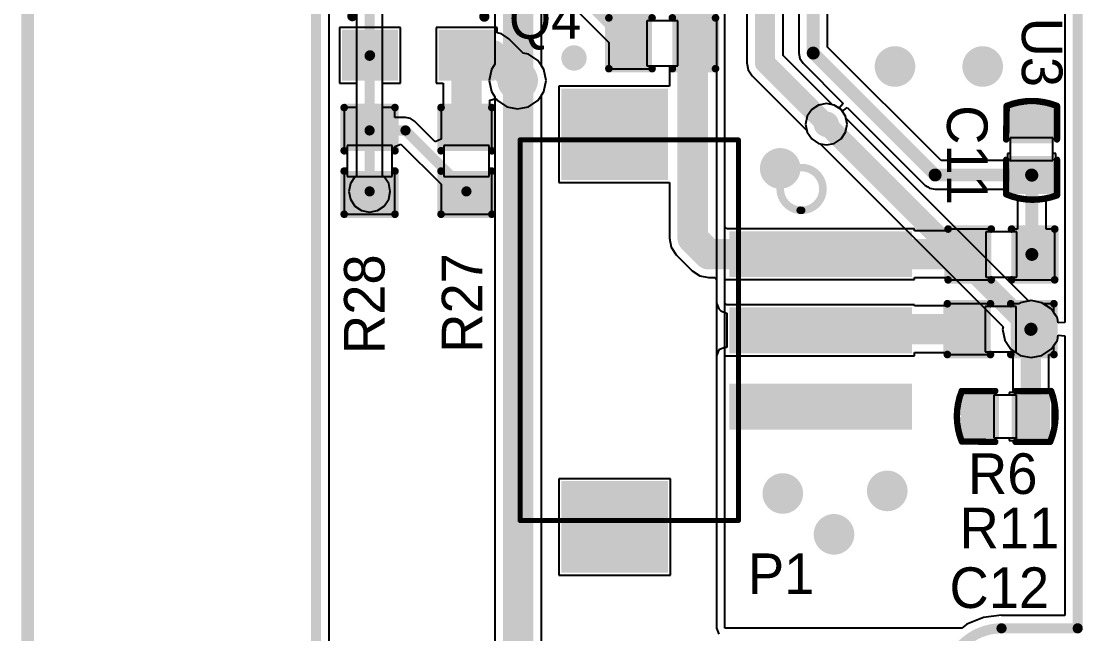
# Model space of a CAD drawing. Extents: x 10.58 to 11.54, y 9.91 to 15.27.
# Drawn here: x 10.598 to 11.421, y 10.692 to 11.167 of the extents above; entities that cross this region are included whole.
import ezdxf

# ---------------------------------------------------------------- set-up
doc = ezdxf.new("R2010")
doc.units = 0
doc.layers.get('0').update_dxf_attribs({"linetype": 'CONTINUOUS'})
for name, color, linetype in [('BOTTOMLAYER', 5, 'CONTINUOUS'), ('KEEPOUTLAYER', 6, 'CONTINUOUS'), ('MULTILAYER', 9, 'CONTINUOUS'), ('TOPLAYER', 1, 'CONTINUOUS'), ('TOPOVERLAY', 2, 'CONTINUOUS'), ('TOPPASTE', 8, 'CONTINUOUS'), ('TOPSOLDER', 216, 'CONTINUOUS'), ('VIAHOLELAYER', 16, 'CONTINUOUS')]:
    doc.layers.add(name, color=color, linetype=linetype)

# ---------------------------------------------------------------- blocks, each defined once
blk = doc.blocks.new('R_0402_8')
at = {"layer": 'TOPLAYER'}
for p, q in [((0.017, 0.0175), (-0.007, 0.0175)), ((-0.007, 0.0175), (-0.007, -0.0175)), ((0.017, -0.0175), (0.017, 0.0175)), ((-0.007, -0.0175), (0.017, -0.0175))]:
    blk.add_line(p, q, dxfattribs=at)
for points in [[(-0.006811, -0.01378), (-0.006811, 0.01378), (-0.030433, -0.01378), (-0.030433, 0.01378)], [(0.040433, -0.01378), (0.040433, 0.01378), (0.016811, -0.01378), (0.016811, 0.01378)]]:
    blk.add_solid(points, dxfattribs=at)
at = {"layer": 'TOPOVERLAY', "const_width": 0.005906}
for points in [[(-0.036339, 0.019685), (-0.036339, -0.019685)], [(-0.036339, 0.019685), (-0.002874, 0.019685)], [(0.012874, 0.019685), (0.046339, 0.019685)], [(0.046339, 0.019685), (0.046339, -0.019685)], [(-0.036339, -0.019685), (-0.002874, -0.019685)], [(0.012874, -0.019685), (0.046339, -0.019685)]]:
    blk.add_lwpolyline(points, dxfattribs=at)
at = {"layer": 'TOPOVERLAY', "const_width": 0.002953}
for points in [[(-0.037815, 0.019685, 1), (-0.034862, 0.019685, 1)], [(-0.037815, 0.019685, 1), (-0.034862, 0.019685, 1)], [(-0.00435, 0.019685, 1), (-0.001398, 0.019685, 1)], [(0.011398, 0.019685, 1), (0.01435, 0.019685, 1)], [(0.044862, 0.019685, 1), (0.047815, 0.019685, 1)], [(0.044862, 0.019685, 1), (0.047815, 0.019685, 1)], [(-0.037815, -0.019685, 1), (-0.034862, -0.019685, 1)], [(-0.037815, -0.019685, 1), (-0.034862, -0.019685, 1)], [(-0.00435, -0.019685, 1), (-0.001398, -0.019685, 1)], [(0.011398, -0.019685, 1), (0.01435, -0.019685, 1)], [(0.044862, -0.019685, 1), (0.047815, -0.019685, 1)], [(0.044862, -0.019685, 1), (0.047815, -0.019685, 1)]]:
    blk.add_lwpolyline(points, format="xyb", close=True, dxfattribs=at)
at = {"layer": 'TOPPASTE'}
for points in [[(-0.006811, -0.01378), (-0.006811, 0.01378), (-0.030433, -0.01378), (-0.030433, 0.01378)], [(0.040433, -0.01378), (0.040433, 0.01378), (0.016811, -0.01378), (0.016811, 0.01378)]]:
    blk.add_solid(points, dxfattribs=at)
at = {"layer": 'TOPSOLDER'}
for points in [[(-0.002811, -0.01778), (-0.002811, 0.01778), (-0.034433, -0.01778), (-0.034433, 0.01778)], [(0.044433, -0.01778), (0.044433, 0.01778), (0.012811, -0.01778), (0.012811, 0.01778)]]:
    blk.add_solid(points, dxfattribs=at)
blk = doc.blocks.new('R_0402_9')
at = {"layer": 'TOPLAYER'}
for p, q in [((0.017, 0.0175), (-0.007, 0.0175)), ((-0.007, 0.0175), (-0.007, -0.0175)), ((0.017, -0.0175), (0.017, 0.0175)), ((-0.007, -0.0175), (0.017, -0.0175))]:
    blk.add_line(p, q, dxfattribs=at)
for points in [[(-0.006811, -0.01378), (-0.006811, 0.01378), (-0.030433, -0.01378), (-0.030433, 0.01378)], [(0.040433, -0.01378), (0.040433, 0.01378), (0.016811, -0.01378), (0.016811, 0.01378)]]:
    blk.add_solid(points, dxfattribs=at)
at = {"layer": 'TOPOVERLAY', "const_width": 0.005906}
for points in [[(-0.036339, 0.019685), (-0.036339, -0.019685)], [(-0.036339, 0.019685), (-0.002874, 0.019685)], [(0.012874, 0.019685), (0.046339, 0.019685)], [(0.046339, 0.019685), (0.046339, -0.019685)], [(-0.036339, -0.019685), (-0.002874, -0.019685)], [(0.012874, -0.019685), (0.046339, -0.019685)]]:
    blk.add_lwpolyline(points, dxfattribs=at)
at = {"layer": 'TOPOVERLAY', "const_width": 0.002953}
for points in [[(-0.037815, 0.019685, 1), (-0.034862, 0.019685, 1)], [(-0.037815, 0.019685, 1), (-0.034862, 0.019685, 1)], [(-0.00435, 0.019685, 1), (-0.001398, 0.019685, 1)], [(0.011398, 0.019685, 1), (0.01435, 0.019685, 1)], [(0.044862, 0.019685, 1), (0.047815, 0.019685, 1)], [(0.044862, 0.019685, 1), (0.047815, 0.019685, 1)], [(-0.037815, -0.019685, 1), (-0.034862, -0.019685, 1)], [(-0.037815, -0.019685, 1), (-0.034862, -0.019685, 1)], [(-0.00435, -0.019685, 1), (-0.001398, -0.019685, 1)], [(0.011398, -0.019685, 1), (0.01435, -0.019685, 1)], [(0.044862, -0.019685, 1), (0.047815, -0.019685, 1)], [(0.044862, -0.019685, 1), (0.047815, -0.019685, 1)]]:
    blk.add_lwpolyline(points, format="xyb", close=True, dxfattribs=at)
at = {"layer": 'TOPPASTE'}
for points in [[(-0.006811, -0.01378), (-0.006811, 0.01378), (-0.030433, -0.01378), (-0.030433, 0.01378)], [(0.040433, -0.01378), (0.040433, 0.01378), (0.016811, -0.01378), (0.016811, 0.01378)]]:
    blk.add_solid(points, dxfattribs=at)
at = {"layer": 'TOPSOLDER'}
for points in [[(-0.002811, -0.01778), (-0.002811, 0.01778), (-0.034433, -0.01778), (-0.034433, 0.01778)], [(0.044433, -0.01778), (0.044433, 0.01778), (0.012811, -0.01778), (0.012811, 0.01778)]]:
    blk.add_solid(points, dxfattribs=at)
blk = doc.blocks.new('SOT_23_10')
at = {"layer": 'TOPLAYER'}
for points in [[(-0.017716, -0.015748), (0.017716, -0.015748), (-0.017716, 0.015748), (0.017716, 0.015748)], [(-0.055118, -0.102362), (-0.019685, -0.102362), (-0.055118, -0.070866), (-0.019685, -0.070866)], [(0.019686, -0.102362), (0.055119, -0.102362), (0.019686, -0.070866), (0.055119, -0.070866)]]:
    blk.add_solid(points, dxfattribs=at)
at = {"layer": 'TOPOVERLAY', "const_width": 0.003937}
for points in [[(-0.05315, 0, 1), (-0.049213, 0, 1)], [(-0.05315, 0, 1), (-0.049213, 0, 1)], [(-0.029528, 0, 1), (-0.025591, 0, 1)], [(0.025591, 0, 1), (0.029528, 0, 1)], [(0.049213, 0, 1), (0.05315, 0, 1)], [(0.049213, 0, 1), (0.05315, 0, 1)], [(-0.05315, -0.056299, 1), (-0.049213, -0.056299, 1)], [(0.049213, -0.056693, 1), (0.05315, -0.056693, 1)]]:
    blk.add_lwpolyline(points, format="xyb", close=True, dxfattribs=at)
at = {"layer": 'TOPOVERLAY', "const_width": 0.007874}
for points in [[(-0.051181, -0.056299), (-0.051181, 0)], [(-0.051181, 0), (-0.027559, 0)], [(0.027559, 0), (0.051181, 0)], [(0.051181, -0.056693), (0.051181, 0)]]:
    blk.add_lwpolyline(points, dxfattribs=at)
at = {"layer": 'TOPPASTE'}
for points in [[(-0.017716, -0.015748), (0.017716, -0.015748), (-0.017716, 0.015748), (0.017716, 0.015748)], [(-0.055118, -0.102362), (-0.019685, -0.102362), (-0.055118, -0.070866), (-0.019685, -0.070866)], [(0.019686, -0.102362), (0.055119, -0.102362), (0.019686, -0.070866), (0.055119, -0.070866)]]:
    blk.add_solid(points, dxfattribs=at)
at = {"layer": 'TOPSOLDER'}
for points in [[(-0.021716, -0.019748), (0.021716, -0.019748), (-0.021716, 0.019748), (0.021716, 0.019748)], [(-0.059118, -0.106362), (-0.015685, -0.106362), (-0.059118, -0.066866), (-0.015685, -0.066866)], [(0.015686, -0.106362), (0.059118, -0.106362), (0.015686, -0.066866), (0.059118, -0.066866)]]:
    blk.add_solid(points, dxfattribs=at)
blk = doc.blocks.new('R_0402_11')
at = {"layer": 'TOPLAYER'}
for p, q in [((0.017, 0.0175), (-0.007, 0.0175)), ((-0.007, 0.0175), (-0.007, -0.0175)), ((0.017, -0.0175), (0.017, 0.0175)), ((-0.007, -0.0175), (0.017, -0.0175))]:
    blk.add_line(p, q, dxfattribs=at)
for points in [[(-0.006811, -0.01378), (-0.006811, 0.01378), (-0.030433, -0.01378), (-0.030433, 0.01378)], [(0.040433, -0.01378), (0.040433, 0.01378), (0.016811, -0.01378), (0.016811, 0.01378)]]:
    blk.add_solid(points, dxfattribs=at)
at = {"layer": 'TOPOVERLAY', "const_width": 0.005906}
for points in [[(-0.036339, 0.019685), (-0.036339, -0.019685)], [(-0.002874, 0.019685), (-0.036339, 0.019685)], [(0.046339, 0.019685), (0.012874, 0.019685)], [(0.046339, 0.019685), (0.046339, -0.019685)], [(-0.002874, -0.019685), (-0.036339, -0.019685)], [(0.046339, -0.019685), (0.012874, -0.019685)]]:
    blk.add_lwpolyline(points, dxfattribs=at)
at = {"layer": 'TOPOVERLAY', "const_width": 0.002953}
for points in [[(-0.037815, 0.019685, 1), (-0.034862, 0.019685, 1)], [(-0.037815, 0.019685, 1), (-0.034862, 0.019685, 1)], [(-0.00435, 0.019685, 1), (-0.001398, 0.019685, 1)], [(0.011398, 0.019685, 1), (0.01435, 0.019685, 1)], [(0.044862, 0.019685, 1), (0.047815, 0.019685, 1)], [(0.044862, 0.019685, 1), (0.047815, 0.019685, 1)], [(-0.037815, -0.019685, 1), (-0.034862, -0.019685, 1)], [(-0.037815, -0.019685, 1), (-0.034862, -0.019685, 1)], [(-0.00435, -0.019685, 1), (-0.001398, -0.019685, 1)], [(0.011398, -0.019685, 1), (0.01435, -0.019685, 1)], [(0.044862, -0.019685, 1), (0.047815, -0.019685, 1)], [(0.044862, -0.019685, 1), (0.047815, -0.019685, 1)]]:
    blk.add_lwpolyline(points, format="xyb", close=True, dxfattribs=at)
at = {"layer": 'TOPPASTE'}
for points in [[(-0.006811, -0.01378), (-0.006811, 0.01378), (-0.030433, -0.01378), (-0.030433, 0.01378)], [(0.040433, -0.01378), (0.040433, 0.01378), (0.016811, -0.01378), (0.016811, 0.01378)]]:
    blk.add_solid(points, dxfattribs=at)
at = {"layer": 'TOPSOLDER'}
for points in [[(-0.002811, -0.01778), (-0.002811, 0.01778), (-0.034433, -0.01778), (-0.034433, 0.01778)], [(0.044433, -0.01778), (0.044433, 0.01778), (0.012811, -0.01778), (0.012811, 0.01778)]]:
    blk.add_solid(points, dxfattribs=at)
blk = doc.blocks.new('C_0402_12')
at = {"layer": 'TOPLAYER'}
for p, q in [((0.008518, 0.0165), (-0.008982, 0.0165)), ((-0.008982, 0.0165), (-0.008982, -0.0165)), ((0.008518, -0.016), (0.008518, 0.0165)), ((0.009018, -0.0165), (0.008518, -0.016)), ((-0.008982, -0.0165), (0.009018, -0.0165))]:
    blk.add_line(p, q, dxfattribs=at)
for points in [[(-0.00884, -0.012795), (-0.00884, 0.012795), (-0.030494, -0.012795), (-0.030494, 0.012795)], [(0.03053, -0.012795), (0.03053, 0.012795), (0.008876, -0.012795), (0.008876, 0.012795)]]:
    blk.add_solid(points, dxfattribs=at)
at = {"layer": 'TOPOVERLAY', "const_width": 0.005}
for points in [[(-0.03382, -0.019341, -0.193022), (-0.033854, 0.01965)], [(0.035464, 0.019716, -0.191665), (0.034708, -0.019637)]]:
    blk.add_lwpolyline(points, format="xyb", dxfattribs=at)
at = {"layer": 'TOPOVERLAY', "const_width": 0.0025}
for points in [[(-0.035104, 0.01965, 1), (-0.032604, 0.01965, 1)], [(-0.03509, 0.019685, 1), (-0.03259, 0.019685, 1)], [(-0.009106, 0.019685, 1), (-0.006606, 0.019685, 1)], [(0.006642, 0.019685, 1), (0.009142, 0.019685, 1)], [(0.034214, 0.019716, 1), (0.036714, 0.019716, 1)], [(0.034225, 0.019685, 1), (0.036726, 0.019685, 1)], [(-0.03509, -0.019291, 1), (-0.03259, -0.019291, 1)], [(-0.03507, -0.019341, 1), (-0.03257, -0.019341, 1)], [(-0.009106, -0.019685, 1), (-0.006606, -0.019685, 1)], [(0.006642, -0.019685, 1), (0.009142, -0.019685, 1)], [(0.033438, -0.019685, 1), (0.035938, -0.019685, 1)], [(0.033458, -0.019637, 1), (0.035958, -0.019637, 1)]]:
    blk.add_lwpolyline(points, format="xyb", close=True, dxfattribs=at)
at = {"layer": 'TOPOVERLAY', "const_width": 0.005}
for points in [[(-0.03384, 0.019685), (-0.007856, 0.019685)], [(0.007892, 0.019685), (0.035476, 0.019685)], [(-0.03384, -0.019291), (-0.007856, -0.019685)], [(0.007892, -0.019685), (0.034688, -0.019685)]]:
    blk.add_lwpolyline(points, dxfattribs=at)
at = {"layer": 'TOPPASTE'}
for points in [[(-0.00884, -0.012795), (-0.00884, 0.012795), (-0.030494, -0.012795), (-0.030494, 0.012795)], [(0.03053, -0.012795), (0.03053, 0.012795), (0.008876, -0.012795), (0.008876, 0.012795)]]:
    blk.add_solid(points, dxfattribs=at)
at = {"layer": 'TOPSOLDER'}
for points in [[(-0.00484, -0.016795), (-0.00484, 0.016795), (-0.034494, -0.016795), (-0.034494, 0.016795)], [(0.03453, -0.016795), (0.03453, 0.016795), (0.004876, -0.016795), (0.004876, 0.016795)]]:
    blk.add_solid(points, dxfattribs=at)
blk = doc.blocks.new('R_0402_36')
at = {"layer": 'TOPLAYER'}
for p, q in [((0.017, 0.0175), (-0.007, 0.0175)), ((-0.007, 0.0175), (-0.007, -0.0175)), ((0.017, -0.0175), (0.017, 0.0175)), ((-0.007, -0.0175), (0.017, -0.0175))]:
    blk.add_line(p, q, dxfattribs=at)
for points in [[(-0.006811, -0.01378), (-0.006811, 0.01378), (-0.030433, -0.01378), (-0.030433, 0.01378)], [(0.040433, -0.01378), (0.040433, 0.01378), (0.016811, -0.01378), (0.016811, 0.01378)]]:
    blk.add_solid(points, dxfattribs=at)
at = {"layer": 'TOPOVERLAY', "const_width": 0.005906}
for points in [[(-0.002874, 0.019685), (-0.036339, 0.019685)], [(-0.036339, 0.019685), (-0.036339, -0.019685)], [(0.046339, 0.019685), (0.012874, 0.019685)], [(0.046339, 0.019685), (0.046339, -0.019685)], [(-0.002874, -0.019685), (-0.036339, -0.019685)], [(0.046339, -0.019685), (0.012874, -0.019685)]]:
    blk.add_lwpolyline(points, dxfattribs=at)
at = {"layer": 'TOPOVERLAY', "const_width": 0.002953}
for points in [[(-0.037815, 0.019685, 1), (-0.034862, 0.019685, 1)], [(-0.037815, 0.019685, 1), (-0.034862, 0.019685, 1)], [(-0.00435, 0.019685, 1), (-0.001398, 0.019685, 1)], [(0.011398, 0.019685, 1), (0.01435, 0.019685, 1)], [(0.044862, 0.019685, 1), (0.047815, 0.019685, 1)], [(0.044862, 0.019685, 1), (0.047815, 0.019685, 1)], [(-0.037815, -0.019685, 1), (-0.034862, -0.019685, 1)], [(-0.037815, -0.019685, 1), (-0.034862, -0.019685, 1)], [(-0.00435, -0.019685, 1), (-0.001398, -0.019685, 1)], [(0.011398, -0.019685, 1), (0.01435, -0.019685, 1)], [(0.044862, -0.019685, 1), (0.047815, -0.019685, 1)], [(0.044862, -0.019685, 1), (0.047815, -0.019685, 1)]]:
    blk.add_lwpolyline(points, format="xyb", close=True, dxfattribs=at)
at = {"layer": 'TOPPASTE'}
for points in [[(-0.006811, -0.01378), (-0.006811, 0.01378), (-0.030433, -0.01378), (-0.030433, 0.01378)], [(0.040433, -0.01378), (0.040433, 0.01378), (0.016811, -0.01378), (0.016811, 0.01378)]]:
    blk.add_solid(points, dxfattribs=at)
at = {"layer": 'TOPSOLDER'}
for points in [[(-0.002811, -0.01778), (-0.002811, 0.01778), (-0.034433, -0.01778), (-0.034433, 0.01778)], [(0.044433, -0.01778), (0.044433, 0.01778), (0.012811, -0.01778), (0.012811, 0.01778)]]:
    blk.add_solid(points, dxfattribs=at)
blk = doc.blocks.new('R_0402_43')
at = {"layer": 'TOPLAYER'}
for p, q in [((0.017, 0.0175), (-0.007, 0.0175)), ((-0.007, 0.0175), (-0.007, -0.0175)), ((0.017, -0.0175), (0.017, 0.0175)), ((-0.007, -0.0175), (0.017, -0.0175))]:
    blk.add_line(p, q, dxfattribs=at)
for points in [[(-0.006811, -0.01378), (-0.006811, 0.01378), (-0.030433, -0.01378), (-0.030433, 0.01378)], [(0.040433, -0.01378), (0.040433, 0.01378), (0.016811, -0.01378), (0.016811, 0.01378)]]:
    blk.add_solid(points, dxfattribs=at)
at = {"layer": 'TOPOVERLAY', "const_width": 0.005906}
for points in [[(-0.002874, 0.019685), (-0.036339, 0.019685)], [(-0.036339, 0.019685), (-0.036339, -0.019685)], [(0.046339, 0.019685), (0.012874, 0.019685)], [(0.046339, 0.019685), (0.046339, -0.019685)], [(-0.002874, -0.019685), (-0.036339, -0.019685)], [(0.046339, -0.019685), (0.012874, -0.019685)]]:
    blk.add_lwpolyline(points, dxfattribs=at)
at = {"layer": 'TOPOVERLAY', "const_width": 0.002953}
for points in [[(-0.037815, 0.019685, 1), (-0.034862, 0.019685, 1)], [(-0.037815, 0.019685, 1), (-0.034862, 0.019685, 1)], [(-0.00435, 0.019685, 1), (-0.001398, 0.019685, 1)], [(0.011398, 0.019685, 1), (0.01435, 0.019685, 1)], [(0.044862, 0.019685, 1), (0.047815, 0.019685, 1)], [(0.044862, 0.019685, 1), (0.047815, 0.019685, 1)], [(-0.037815, -0.019685, 1), (-0.034862, -0.019685, 1)], [(-0.037815, -0.019685, 1), (-0.034862, -0.019685, 1)], [(-0.00435, -0.019685, 1), (-0.001398, -0.019685, 1)], [(0.011398, -0.019685, 1), (0.01435, -0.019685, 1)], [(0.044862, -0.019685, 1), (0.047815, -0.019685, 1)], [(0.044862, -0.019685, 1), (0.047815, -0.019685, 1)]]:
    blk.add_lwpolyline(points, format="xyb", close=True, dxfattribs=at)
at = {"layer": 'TOPPASTE'}
for points in [[(-0.006811, -0.01378), (-0.006811, 0.01378), (-0.030433, -0.01378), (-0.030433, 0.01378)], [(0.040433, -0.01378), (0.040433, 0.01378), (0.016811, -0.01378), (0.016811, 0.01378)]]:
    blk.add_solid(points, dxfattribs=at)
at = {"layer": 'TOPSOLDER'}
for points in [[(-0.002811, -0.01778), (-0.002811, 0.01778), (-0.034433, -0.01778), (-0.034433, 0.01778)], [(0.044433, -0.01778), (0.044433, 0.01778), (0.012811, -0.01778), (0.012811, 0.01778)]]:
    blk.add_solid(points, dxfattribs=at)
blk = doc.blocks.new('TU1501WNR_3PS_VOID___NL_47')
at = {"layer": 'TOPLAYER'}
for points in [[(0.074803, -0.00315), (0.102362, -0.00315), (0.074803, 0.130709), (0.102362, 0.130709)], [(0.133858, -0.00315), (0.161417, -0.00315), (0.133858, 0.130709), (0.161417, 0.130709)], [(0.192913, -0.00315), (0.220472, -0.00315), (0.192913, 0.130709), (0.220472, 0.130709)], [(-0.035827, -0.133402), (0.027165, -0.133402), (-0.035827, -0.058598), (0.027165, -0.058598)], [(0.268504, -0.133402), (0.331496, -0.133402), (0.268504, -0.058598), (0.331496, -0.058598)]]:
    blk.add_solid(points, dxfattribs=at)
at = {"layer": 'TOPOVERLAY', "const_width": 0.005906}
blk.add_lwpolyline([(0.054521, 0.047968, -64.078045), (0.054553, 0.049)], format="xyb", dxfattribs=at)
at = {"layer": 'TOPOVERLAY'}
for points, const_width in [([(0.053044, 0.047968, 1), (0.055997, 0.047968, 1)], 0.002953), ([(0.053076, 0.049, 1), (0.056029, 0.049, 1)], 0.002953), ([(-0.000984, 0, 1), (0.000984, 0, 1)], 0.001969), ([(-0.000984, 0, 1), (0.000984, 0, 1)], 0.001969), ([(0.294016, 0, 1), (0.295984, 0, 1)], 0.001969), ([(0.294016, 0, 1), (0.295984, 0, 1)], 0.001969), ([(-0.000984, -0.169291, 1), (0.000984, -0.169291, 1)], 0.001969), ([(-0.000984, -0.169291, 1), (0.000984, -0.169291, 1)], 0.001969), ([(0.294016, -0.169291, 1), (0.295984, -0.169291, 1)], 0.001969), ([(0.294016, -0.169291, 1), (0.295984, -0.169291, 1)], 0.001969)]:
    blk.add_lwpolyline(points, format="xyb", close=True, dxfattribs=dict(at, const_width=const_width))
at = {"layer": 'TOPOVERLAY', "const_width": 0.003937}
for points in [[(0.295, 0), (0, 0)], [(0, -0.169291), (0, 0)], [(0.295, -0.169291), (0.295, 0)], [(0.295, -0.169291), (0, -0.169291)]]:
    blk.add_lwpolyline(points, dxfattribs=at)
at = {"layer": 'TOPPASTE'}
for points in [[(0.074803, -0.00315), (0.102362, -0.00315), (0.074803, 0.130709), (0.102362, 0.130709)], [(0.133858, -0.00315), (0.161417, -0.00315), (0.133858, 0.130709), (0.161417, 0.130709)], [(0.192913, -0.00315), (0.220472, -0.00315), (0.192913, 0.130709), (0.220472, 0.130709)], [(-0.035827, -0.133402), (0.027165, -0.133402), (-0.035827, -0.058598), (0.027165, -0.058598)], [(0.268504, -0.133402), (0.331496, -0.133402), (0.268504, -0.058598), (0.331496, -0.058598)]]:
    blk.add_solid(points, dxfattribs=at)
at = {"layer": 'TOPSOLDER'}
for points in [[(0.070803, -0.00715), (0.106362, -0.00715), (0.070803, 0.134709), (0.106362, 0.134709)], [(0.129858, -0.00715), (0.165417, -0.00715), (0.129858, 0.134709), (0.165417, 0.134709)], [(0.188913, -0.00715), (0.224472, -0.00715), (0.188913, 0.134709), (0.224472, 0.134709)], [(-0.039827, -0.137402), (0.031165, -0.137402), (-0.039827, -0.054599), (0.031165, -0.054599)], [(0.264504, -0.137402), (0.335496, -0.137402), (0.264504, -0.054599), (0.335496, -0.054599)]]:
    blk.add_solid(points, dxfattribs=at)
blk = doc.blocks.new('C_0402_67')
at = {"layer": 'TOPLAYER'}
for p, q in [((0.008518, 0.0165), (-0.008982, 0.0165)), ((-0.008982, 0.0165), (-0.008982, -0.0165)), ((0.008518, -0.016), (0.008518, 0.0165)), ((0.009018, -0.0165), (0.008518, -0.016)), ((-0.008982, -0.0165), (0.009018, -0.0165))]:
    blk.add_line(p, q, dxfattribs=at)
for points in [[(-0.00884, -0.012795), (-0.00884, 0.012795), (-0.030494, -0.012795), (-0.030494, 0.012795)], [(0.03053, -0.012795), (0.03053, 0.012795), (0.008876, -0.012795), (0.008876, 0.012795)]]:
    blk.add_solid(points, dxfattribs=at)
at = {"layer": 'TOPOVERLAY', "const_width": 0.005}
for points in [[(-0.03382, -0.019341, -0.193022), (-0.033854, 0.01965)], [(0.035464, 0.019716, -0.191665), (0.034708, -0.019637)]]:
    blk.add_lwpolyline(points, format="xyb", dxfattribs=at)
at = {"layer": 'TOPOVERLAY', "const_width": 0.0025}
for points in [[(-0.035104, 0.01965, 1), (-0.032604, 0.01965, 1)], [(-0.03509, 0.019685, 1), (-0.03259, 0.019685, 1)], [(-0.009106, 0.019685, 1), (-0.006606, 0.019685, 1)], [(0.006642, 0.019685, 1), (0.009142, 0.019685, 1)], [(0.034214, 0.019716, 1), (0.036714, 0.019716, 1)], [(0.034225, 0.019685, 1), (0.036726, 0.019685, 1)], [(-0.03509, -0.019291, 1), (-0.03259, -0.019291, 1)], [(-0.03507, -0.019341, 1), (-0.03257, -0.019341, 1)], [(-0.009106, -0.019685, 1), (-0.006606, -0.019685, 1)], [(0.006642, -0.019685, 1), (0.009142, -0.019685, 1)], [(0.033438, -0.019685, 1), (0.035938, -0.019685, 1)], [(0.033458, -0.019637, 1), (0.035958, -0.019637, 1)]]:
    blk.add_lwpolyline(points, format="xyb", close=True, dxfattribs=at)
at = {"layer": 'TOPOVERLAY', "const_width": 0.005}
for points in [[(-0.007856, 0.019685), (-0.03384, 0.019685)], [(0.035476, 0.019685), (0.007892, 0.019685)], [(-0.007856, -0.019685), (-0.03384, -0.019291)], [(0.034688, -0.019685), (0.007892, -0.019685)]]:
    blk.add_lwpolyline(points, dxfattribs=at)
at = {"layer": 'TOPPASTE'}
for points in [[(-0.00884, -0.012795), (-0.00884, 0.012795), (-0.030494, -0.012795), (-0.030494, 0.012795)], [(0.03053, -0.012795), (0.03053, 0.012795), (0.008876, -0.012795), (0.008876, 0.012795)]]:
    blk.add_solid(points, dxfattribs=at)
at = {"layer": 'TOPSOLDER'}
for points in [[(-0.00484, -0.016795), (-0.00484, 0.016795), (-0.034494, -0.016795), (-0.034494, 0.016795)], [(0.03453, -0.016795), (0.03453, 0.016795), (0.004876, -0.016795), (0.004876, 0.016795)]]:
    blk.add_solid(points, dxfattribs=at)

msp = doc.modelspace()

# ---------------------------------------------------------------- linework, layer by layer
at = {"layer": 'BOTTOMLAYER'}
for p, q in [((10.836504, 10.348354), (10.836504, 12.641469)), ((10.857924, 11.90737), (10.857924, 11.047513)), ((10.877994, 11.047513), (10.877994, 11.903213)), ((10.965098, 11.378478), (10.965098, 11.133773)), ((11.001226, 11.132581), (11.001226, 11.370996)), ((11.137006, 11.322573), (11.137006, 10.696589)), ((11.143398, 10.696589), (11.143398, 11.322573)), ((11.406985, 11.322573), (11.406985, 10.933762)), ((10.962366, 11.129685), (10.960686, 11.121236)), ((10.965098, 11.133773), (10.962366, 11.129685)), ((11.003161, 11.129685), (11.001226, 11.132581)), ((11.004841, 11.121236), (11.003161, 11.129685)), ((10.960686, 11.121236), (10.962366, 11.112787)), ((11.003161, 11.112787), (11.004841, 11.121236)), ((10.962366, 11.112787), (10.965098, 11.108699)), ((11.001226, 11.109891), (11.003161, 11.112787)), ((10.965098, 11.108699), (10.965098, 10.544087)), ((11.001226, 10.551569), (11.001226, 11.109891)), ((11.210785, 11.098691), (11.207304, 11.093481)), ((11.215994, 11.102171), (11.210785, 11.098691)), ((11.222138, 11.103393), (11.215994, 11.102171)), ((11.228283, 11.102171), (11.222138, 11.103393)), ((11.233492, 11.098691), (11.228283, 11.102171)), ((11.236973, 11.093481), (11.233492, 11.098691)), ((11.207304, 11.093481), (11.206082, 11.087337)), ((11.206082, 11.087337), (11.207304, 11.081192)), ((11.237272, 11.091979), (11.236973, 11.093481)), ((11.379039, 10.950212), (11.237272, 11.091979)), ((11.207304, 11.081192), (11.210785, 11.075983)), ((11.210785, 11.075983), (11.215994, 11.072503)), ((11.215994, 11.072503), (11.217262, 11.07225)), ((11.217262, 11.07225), (11.35917, 10.930343)), ((10.856605, 11.046632), (10.853124, 11.041423)), ((10.857924, 11.047513), (10.856605, 11.046632)), ((10.879312, 11.046632), (10.877994, 11.047513)), ((10.882793, 11.041423), (10.879312, 11.046632)), ((10.853124, 11.041423), (10.851902, 11.035279)), ((10.884015, 11.035279), (10.882793, 11.041423)), ((10.851902, 11.035279), (10.853124, 11.029134)), ((10.882793, 11.029134), (10.884015, 11.035279)), ((10.853124, 11.029134), (10.856605, 11.023925)), ((10.856605, 11.023925), (10.861814, 11.020444)), ((10.874103, 11.020444), (10.879312, 11.023925)), ((10.879312, 11.023925), (10.882793, 11.029134)), ((10.861814, 11.020444), (10.867959, 11.019222)), ((10.867959, 11.019222), (10.874103, 11.020444)), ((11.380881, 10.950578), (11.379039, 10.950212)), ((11.38933, 10.948898), (11.380881, 10.950578)), ((11.396492, 10.944112), (11.38933, 10.948898)), ((11.401278, 10.936949), (11.396492, 10.944112)), ((11.402009, 10.933272), (11.401278, 10.936949)), ((11.406985, 10.933762), (11.402009, 10.933272)), ((11.35917, 10.930343), (11.358803, 10.928501)), ((11.358803, 10.928501), (11.360484, 10.920052)), ((11.401278, 10.920052), (11.402009, 10.923729)), ((11.402009, 10.923729), (11.406985, 10.923239)), ((11.406985, 10.923239), (11.406985, 10.706622)), ((11.360484, 10.920052), (11.36527, 10.912889)), ((11.396492, 10.912889), (11.401278, 10.920052)), ((11.36527, 10.912889), (11.372432, 10.908103)), ((11.372432, 10.908103), (11.380881, 10.906423)), ((11.380881, 10.906423), (11.38933, 10.908103)), ((11.38933, 10.908103), (11.396492, 10.912889)), ((11.344091, 10.705061), (11.331161, 10.699705)), ((11.357966, 10.706888), (11.344091, 10.705061)), ((11.357966, 10.706622), (11.357966, 10.706888)), ((11.406985, 10.706622), (11.357966, 10.706622)), ((11.137006, 10.696589), (11.138878, 10.692069)), ((11.3271, 10.696589), (11.143398, 10.696589)), ((11.331161, 10.699705), (11.3271, 10.696589))]:
    msp.add_line(p, q, dxfattribs=at)
for points, const_width in [([(10.867959, 11.035279), (10.867959, 11.90737)], 0.007874), ([(10.983162, 10.544087), (10.983162, 11.378478)], 0.023622), ([(11.222138, 11.087243), (11.222138, 11.087337)], 0.015748), ([(11.222138, 11.087243), (11.380881, 10.928501)], 0.015748)]:
    msp.add_lwpolyline(points, dxfattribs=dict(at, const_width=const_width))
for points, const_width in [([(11.021548, 11.138715, 1), (11.03139, 11.138715, 1)], 0.009843), ([(11.267485, 11.132101, 1), (11.283233, 11.132101, 1)], 0.015748), ([(11.335485, 11.132101, 1), (11.351233, 11.132101, 1)], 0.015748), ([(10.974889, 11.121236, 1), (10.990638, 11.121236, 1)], 0.015748), ([(11.217217, 11.087337, 1), (11.22706, 11.087337, 1)], 0.009843), ([(11.218201, 11.087337, 1), (11.226075, 11.087337, 1)], 0.007874), ([(11.218201, 11.087243, 1), (11.226075, 11.087243, 1)], 0.007874), ([(11.218201, 11.087243, 1), (11.226075, 11.087243, 1)], 0.007874), ([(11.178485, 11.053101, 1), (11.194233, 11.053101, 1)], 0.015748), ([(10.863038, 11.035279, 1), (10.87288, 11.035279, 1)], 0.009843), ([(10.86599, 11.035279, 1), (10.869927, 11.035279, 1)], 0.003937), ([(11.373007, 10.928501, 1), (11.388755, 10.928501, 1)], 0.015748), ([(11.376944, 10.928501, 1), (11.384818, 10.928501, 1)], 0.007874), ([(11.180485, 10.801101, 1), (11.196233, 10.801101, 1)], 0.015748), ([(11.261485, 10.803101, 1), (11.277233, 10.803101, 1)], 0.015748), ([(11.22017, 10.769423, 1), (11.235918, 10.769423, 1)], 0.015748)]:
    msp.add_lwpolyline(points, format="xyb", close=True, dxfattribs=dict(at, const_width=const_width))
at = {"layer": 'KEEPOUTLAYER'}
for points, const_width in [([(10.826469, 10.338318), (10.826469, 12.641469)], 0.007874), ([(11.417021, 10.696586), (11.417021, 12.641469)], 0.007874), ([(10.602847, 10.338318), (10.602847, 12.473279)], 0.01), ([(11.357966, 10.696586), (11.417021, 10.696586)], 0.007874)]:
    msp.add_lwpolyline(points, dxfattribs=dict(at, const_width=const_width))
at = {"layer": 'KEEPOUTLAYER', "const_width": 0.007874}
msp.add_lwpolyline([(11.357966, 10.609972, -1), (11.357966, 10.696586)], format="xyb", dxfattribs=at)
at = {"layer": 'KEEPOUTLAYER', "const_width": 0.003937}
for points in [[(11.355997, 10.696586, 1), (11.359934, 10.696586, 1)], [(11.355997, 10.696586, 1), (11.359934, 10.696586, 1)], [(11.415052, 10.696586, 1), (11.418989, 10.696586, 1)], [(11.415052, 10.696586, 1), (11.418989, 10.696586, 1)]]:
    msp.add_lwpolyline(points, format="xyb", close=True, dxfattribs=at)
at = {"layer": 'MULTILAYER'}
for points, const_width in [([(11.021548, 11.138715, 1), (11.03139, 11.138715, 1)], 0.009843), ([(11.267485, 11.132101, 1), (11.283233, 11.132101, 1)], 0.015748), ([(11.335485, 11.132101, 1), (11.351233, 11.132101, 1)], 0.015748), ([(10.974889, 11.121236, 1), (10.990638, 11.121236, 1)], 0.015748), ([(11.217217, 11.087337, 1), (11.22706, 11.087337, 1)], 0.009843), ([(11.178485, 11.053101, 1), (11.194233, 11.053101, 1)], 0.015748), ([(10.863038, 11.035279, 1), (10.87288, 11.035279, 1)], 0.009843), ([(11.373007, 10.928501, 1), (11.388755, 10.928501, 1)], 0.015748), ([(11.180485, 10.801101, 1), (11.196233, 10.801101, 1)], 0.015748), ([(11.261485, 10.803101, 1), (11.277233, 10.803101, 1)], 0.015748), ([(11.22017, 10.769423, 1), (11.235918, 10.769423, 1)], 0.015748)]:
    msp.add_lwpolyline(points, format="xyb", close=True, dxfattribs=dict(at, const_width=const_width))
at = {"layer": 'TOPLAYER'}
for p, q in [((10.836504, 10.348354), (10.836504, 11.45737)), ((11.143398, 11.007752), (11.143398, 11.322573)), ((11.406985, 11.322573), (11.406985, 10.933762)), ((11.160508, 11.260677), (11.160508, 11.134918)), ((11.188607, 11.140738), (11.188607, 11.260677)), ((11.20084, 11.235086), (11.20084, 11.142501)), ((11.223078, 11.147106), (11.223078, 11.235086)), ((11.029523, 11.174779), (11.053522, 11.15078)), ((10.891979, 11.16244), (10.844735, 11.16244)), ((10.844735, 11.16244), (10.844735, 11.119133)), ((10.891979, 11.119133), (10.891979, 11.16244)), ((10.966783, 11.16244), (10.919539, 11.16244)), ((10.919539, 11.16244), (10.919539, 11.119133)), ((10.966783, 11.15814), (10.966783, 11.16244)), ((10.970126, 11.157475), (10.966783, 11.15814)), ((10.975986, 11.153559), (10.970126, 11.157475)), ((10.987093, 11.142452), (10.975986, 11.153559)), ((11.053522, 11.15078), (11.053522, 11.130409)), ((11.311068, 11.059117), (11.223078, 11.147106)), ((10.991212, 11.141633), (10.987093, 11.142452)), ((10.998375, 11.136847), (10.991212, 11.141633)), ((11.003161, 11.129685), (10.998375, 11.136847)), ((11.226897, 11.102447), (11.188607, 11.140738)), ((11.20084, 11.142501), (11.20084, 11.142501)), ((11.20084, 11.142501), (11.201686, 11.138245)), ((11.201686, 11.138245), (11.204096, 11.134638)), ((11.004841, 11.121236), (11.003161, 11.129685)), ((11.053522, 11.130409), (11.088955, 11.130409)), ((11.088955, 11.130409), (11.088955, 11.132594)), ((11.088955, 11.132594), (11.100419, 11.132594)), ((11.100419, 11.132594), (11.100419, 11.116901)), ((11.160508, 11.134918), (11.161577, 11.129542)), ((11.161577, 11.129542), (11.164623, 11.124984)), ((11.204096, 11.134638), (11.235202, 11.103533)), ((11.003161, 11.112787), (11.004841, 11.121236)), ((11.164623, 11.124984), (11.207028, 11.082578)), ((10.844735, 11.119133), (10.857924, 11.119133)), ((10.857924, 11.119133), (10.857924, 11.100239)), ((10.877994, 11.100239), (10.877994, 11.119133)), ((10.877994, 11.119133), (10.891979, 11.119133)), ((10.919539, 11.119133), (10.925097, 11.119133)), ((10.925097, 11.119133), (10.925097, 11.100239)), ((10.998375, 11.105625), (11.003161, 11.112787)), ((11.100419, 11.116901), (11.014627, 11.116901)), ((11.014627, 11.116901), (11.014627, 11.042098)), ((10.961224, 11.105884), (10.966009, 11.107335)), ((10.961224, 11.100239), (10.961224, 11.105884)), ((10.966009, 11.107335), (10.967152, 11.105625)), ((10.967152, 11.105625), (10.974315, 11.100839)), ((10.991212, 11.100839), (10.998375, 11.105625)), ((10.857924, 11.100239), (10.848274, 11.100239)), ((10.848274, 11.100239), (10.848274, 11.064806)), ((10.887644, 11.100239), (10.877994, 11.100239)), ((10.887644, 11.092558), (10.887644, 11.100239)), ((10.925097, 11.100239), (10.923374, 11.100239)), ((10.923374, 11.100239), (10.923374, 11.075689)), ((10.962744, 11.100239), (10.961224, 11.100239)), ((10.962744, 11.064806), (10.962744, 11.100239)), ((10.974315, 11.100839), (10.982764, 11.099158)), ((10.982764, 11.099158), (10.991212, 11.100839)), ((11.228283, 11.102171), (11.226897, 11.102447)), ((11.23203, 11.099668), (11.228283, 11.102171)), ((11.235202, 11.103533), (11.23203, 11.099668)), ((11.23203, 11.099668), (11.23203, 11.099668)), ((11.234469, 11.097228), (11.238334, 11.1004)), ((11.236973, 11.093481), (11.234469, 11.097228)), ((11.238334, 11.1004), (11.298599, 11.040135)), ((10.895815, 11.092558), (10.887644, 11.092558)), ((10.899655, 11.091794), (10.895815, 11.092558)), ((10.902911, 11.089619), (10.899655, 11.091794)), ((10.918754, 11.073775), (10.902911, 11.089619)), ((11.238195, 11.087337), (11.236973, 11.093481)), ((11.236973, 11.081192), (11.238195, 11.087337)), ((11.207028, 11.082578), (11.207304, 11.081192)), ((11.207304, 11.081192), (11.210785, 11.075983)), ((11.233492, 11.075983), (11.236973, 11.081192)), ((10.887644, 11.069969), (10.892263, 11.071882)), ((10.892263, 11.071882), (10.923374, 11.040772)), ((10.923374, 11.075689), (10.918754, 11.073775)), ((11.210785, 11.075983), (11.215994, 11.072503)), ((11.215994, 11.072503), (11.222138, 11.07128)), ((11.222138, 11.07128), (11.228283, 11.072503)), ((11.228283, 11.072503), (11.233492, 11.075983)), ((11.397759, 11.076683), (11.364759, 11.076683)), ((11.364759, 11.076683), (11.364759, 11.06473)), ((11.397759, 11.06473), (11.397759, 11.076683)), ((10.848274, 11.064806), (10.850459, 11.064806)), ((10.850459, 11.064806), (10.850459, 11.052995)), ((10.885459, 11.052995), (10.885459, 11.064806)), ((10.885459, 11.064806), (10.887644, 11.064806)), ((10.887644, 11.064806), (10.887644, 11.069969)), ((10.960559, 11.052995), (10.960559, 11.064806)), ((10.960559, 11.064806), (10.962744, 11.064806)), ((11.364759, 11.06473), (11.362558, 11.06473)), ((11.362558, 11.06473), (11.362558, 11.059117)), ((11.39996, 11.06473), (11.397759, 11.06473)), ((11.39996, 11.031265), (11.39996, 11.06473)), ((11.362558, 11.059117), (11.311068, 11.059117)), ((10.850459, 11.052995), (10.848274, 11.052995)), ((10.848274, 11.052995), (10.848274, 11.017562)), ((10.887644, 11.052995), (10.885459, 11.052995)), ((10.887644, 11.017562), (10.887644, 11.052995)), ((10.962744, 11.052995), (10.960559, 11.052995)), ((10.962744, 11.017562), (10.962744, 11.052995)), ((10.923374, 11.040772), (10.923374, 11.017562)), ((11.014627, 11.042098), (11.100419, 11.042098)), ((11.100419, 11.042098), (11.100419, 10.998977)), ((11.298599, 11.040135), (11.298599, 11.040135)), ((11.298599, 11.040135), (11.300762, 11.03869)), ((11.300762, 11.03869), (11.302207, 11.037725)), ((11.302207, 11.037725), (11.306462, 11.036878)), ((11.306462, 11.036878), (11.362558, 11.036878)), ((11.362558, 11.036878), (11.362558, 11.031265)), ((11.362558, 11.031265), (11.370362, 11.031265)), ((11.370362, 11.031265), (11.370362, 11.006086)), ((11.3926, 11.006086), (11.3926, 11.031265)), ((11.3926, 11.031265), (11.39996, 11.031265)), ((10.848274, 11.017562), (10.887644, 11.017562)), ((10.923374, 11.017562), (10.962744, 11.017562)), ((11.144879, 11.006271), (11.143398, 11.007752)), ((11.290548, 11.006271), (11.144879, 11.006271)), ((11.144879, 11.006271), (11.144879, 11.006271)), ((11.144879, 11.006271), (11.144879, 11.006271)), ((11.290548, 11.00465), (11.290548, 11.006271)), ((11.351953, 11.006086), (11.31652, 11.006086)), ((11.31652, 11.006086), (11.31652, 11.00465)), ((11.351953, 11.003901), (11.351953, 11.006086)), ((11.370362, 11.006086), (11.363764, 11.006086)), ((11.363764, 11.006086), (11.363764, 11.003901)), ((11.399197, 11.006086), (11.3926, 11.006086)), ((11.399197, 10.966716), (11.399197, 11.006086)), ((11.100419, 10.998977), (11.100419, 10.998977)), ((11.100419, 10.998977), (11.100419, 10.998977)), ((11.100419, 10.998977), (11.101794, 10.992064)), ((11.31652, 11.00465), (11.290548, 11.00465)), ((11.363764, 11.003901), (11.351953, 11.003901)), ((11.101794, 10.992064), (11.105709, 10.986204)), ((11.105709, 10.986204), (11.1181, 10.973814)), ((11.1181, 10.973814), (11.12396, 10.969898)), ((11.12396, 10.969898), (11.130873, 10.968523)), ((11.130873, 10.968523), (11.135923, 10.968523)), ((11.135923, 10.968523), (11.137006, 10.966901)), ((11.137006, 10.966901), (11.137006, 10.948697)), ((11.143398, 10.948697), (11.143398, 10.966901)), ((11.143398, 10.966901), (11.144879, 10.966901)), ((11.144879, 10.966901), (11.144879, 10.966901)), ((11.144879, 10.966901), (11.290548, 10.966901)), ((11.290548, 10.966901), (11.290548, 10.968523)), ((11.290548, 10.968523), (11.31652, 10.968523)), ((11.31652, 10.968523), (11.31652, 10.966716)), ((11.31652, 10.966716), (11.351953, 10.966716)), ((11.351953, 10.966716), (11.351953, 10.968901)), ((11.351953, 10.968901), (11.363764, 10.968901)), ((11.363764, 10.968901), (11.363764, 10.966716)), ((11.363764, 10.966716), (11.399197, 10.966716)), ((11.137006, 10.948697), (11.137006, 10.948697)), ((11.137006, 10.948697), (11.137006, 10.948697)), ((11.137006, 10.948697), (11.137782, 10.946824)), ((11.144879, 10.947216), (11.143398, 10.948697)), ((11.351353, 10.948186), (11.31592, 10.948186)), ((11.31592, 10.948186), (11.31592, 10.946564)), ((11.351353, 10.946001), (11.351353, 10.948186)), ((11.371366, 10.948186), (11.363164, 10.948186)), ((11.363164, 10.948186), (11.363164, 10.946001)), ((11.372432, 10.948898), (11.371366, 10.948186)), ((11.380881, 10.950578), (11.372432, 10.948898)), ((11.38933, 10.948898), (11.380881, 10.950578)), ((11.390395, 10.948186), (11.38933, 10.948898)), ((11.398597, 10.948186), (11.390395, 10.948186)), ((11.398597, 10.940961), (11.398597, 10.948186)), ((11.137782, 10.946824), (11.138878, 10.944177)), ((11.138878, 10.944177), (11.138878, 10.944177)), ((11.138878, 10.944177), (11.138879, 10.944177)), ((11.138879, 10.944177), (11.140358, 10.942697)), ((11.140358, 10.942697), (11.140358, 10.942697)), ((11.140358, 10.942697), (11.140359, 10.942697)), ((11.140359, 10.942697), (11.140359, 10.942696)), ((11.140359, 10.942696), (11.142137, 10.94196)), ((11.142137, 10.94196), (11.144878, 10.940824)), ((11.144878, 10.940824), (11.144879, 10.940824)), ((11.146934, 10.947216), (11.144879, 10.947216)), ((11.144879, 10.940824), (11.144879, 10.914238)), ((11.290548, 10.947216), (11.146934, 10.947216)), ((11.146934, 10.947216), (11.146934, 10.947216)), ((11.146934, 10.947216), (11.146934, 10.947216)), ((11.290548, 10.946564), (11.290548, 10.947216)), ((11.31592, 10.946564), (11.290548, 10.946564)), ((11.363164, 10.946001), (11.351353, 10.946001)), ((11.401278, 10.936949), (11.398597, 10.940961)), ((11.402009, 10.933272), (11.401278, 10.936949)), ((11.406985, 10.933762), (11.402009, 10.933272)), ((11.401278, 10.920052), (11.402009, 10.923729)), ((11.402009, 10.923729), (11.406985, 10.923239)), ((11.406985, 10.923239), (11.406985, 10.706622)), ((11.398597, 10.91604), (11.401278, 10.920052)), ((11.398597, 10.908816), (11.398597, 10.91604)), ((11.138878, 10.912366), (11.137006, 10.907846)), ((11.137006, 10.907846), (11.137006, 10.696589)), ((11.143398, 10.914238), (11.138878, 10.912366)), ((11.144878, 10.914238), (11.143398, 10.914238)), ((11.143398, 10.696589), (11.143398, 10.907846)), ((11.143398, 10.907846), (11.143398, 10.907846)), ((11.143398, 10.907846), (11.144879, 10.907846)), ((11.144879, 10.914238), (11.144878, 10.914238)), ((11.144879, 10.907846), (11.146934, 10.907846)), ((11.146934, 10.907846), (11.146934, 10.907846)), ((11.146934, 10.907846), (11.146934, 10.907846)), ((11.146934, 10.907846), (11.290548, 10.907846)), ((11.290548, 10.907846), (11.290548, 10.910437)), ((11.290548, 10.910437), (11.31592, 10.910437)), ((11.31592, 10.910437), (11.31592, 10.908816)), ((11.31592, 10.908816), (11.351353, 10.908816)), ((11.351353, 10.908816), (11.351353, 10.911001)), ((11.351353, 10.911001), (11.363164, 10.911001)), ((11.363164, 10.911001), (11.363164, 10.908816)), ((11.363164, 10.908816), (11.366612, 10.908816)), ((11.366612, 10.908816), (11.366612, 10.879501)), ((11.394711, 10.879501), (11.394711, 10.908816)), ((11.394711, 10.908816), (11.398597, 10.908816)), ((11.36393, 10.877301), (11.351977, 10.877301)), ((11.351977, 10.877301), (11.351977, 10.844301)), ((11.366612, 10.879501), (11.36393, 10.879501)), ((11.36393, 10.879501), (11.36393, 10.877301)), ((11.397394, 10.879501), (11.394711, 10.879501)), ((11.397394, 10.8421), (11.397394, 10.879501)), ((11.351977, 10.844301), (11.36393, 10.844301)), ((11.36393, 10.844301), (11.36393, 10.8421)), ((11.36393, 10.8421), (11.397394, 10.8421)), ((11.101241, 10.812571), (11.014627, 10.812571)), ((11.014627, 10.812571), (11.014627, 10.737768)), ((11.101241, 10.737768), (11.101241, 10.812571)), ((11.014627, 10.737768), (11.101241, 10.737768)), ((11.344091, 10.705061), (11.331161, 10.699705)), ((11.357966, 10.706888), (11.344091, 10.705061)), ((11.357966, 10.706622), (11.357966, 10.706888)), ((11.406985, 10.706622), (11.357966, 10.706622)), ((11.137006, 10.696589), (11.138878, 10.692069)), ((11.3271, 10.696589), (11.143398, 10.696589)), ((11.331161, 10.699705), (11.3271, 10.696589))]:
    msp.add_line(p, q, dxfattribs=at)
for points, const_width in [([(11.118482, 11.150094), (11.118482, 11.594339)], 0.023622), ([(11.174557, 11.134918), (11.174557, 11.260677)], 0.015748), ([(11.211959, 11.142501), (11.211959, 11.260677)], 0.01), ([(11.038038, 11.183294), (11.071238, 11.150094)], 0.011811), ([(11.118482, 10.998977), (11.118482, 11.150094)], 0.023622), ([(10.943161, 11.140786), (10.963213, 11.140786)], 0.023622), ([(10.943161, 11.082625), (10.943161, 11.140786)], 0.023622), ([(10.963213, 11.140786), (10.982764, 11.121236)], 0.023622), ([(11.211959, 11.142501), (11.306462, 11.047998)], 0.01), ([(10.867959, 11.140388), (10.868357, 11.140786)], 0.007874), ([(10.867959, 11.082523), (10.867959, 11.140388)], 0.007874), ([(11.174557, 11.134918), (11.222138, 11.087337)], 0.015748), ([(10.943059, 11.082523), (10.943161, 11.082625)], 0.023622), ([(10.867959, 11.082523), (10.895815, 11.082523)], 0.007874), ([(10.895815, 11.082523), (10.943059, 11.035279)], 0.007874), ([(11.306462, 11.047998), (11.381259, 11.047998)], 0.01), ([(11.381259, 11.047998), (11.381481, 11.047776)], 0.01), ([(11.381481, 10.986401), (11.381481, 11.047776)], 0.01), ([(11.118482, 10.998977), (11.130873, 10.986586)], 0.023622), ([(11.130873, 10.986586), (11.217713, 10.986586)], 0.023622), ([(11.217713, 10.986586), (11.334051, 10.986586)], 0.023622), ([(11.334051, 10.986586), (11.334237, 10.986401)], 0.023622), ([(11.217713, 10.927531), (11.218682, 10.928501)], 0.023622), ([(11.218682, 10.928501), (11.333637, 10.928501)], 0.023622), ([(11.380662, 10.860801), (11.380662, 10.928282)], 0.015748), ([(11.380662, 10.928282), (11.380881, 10.928501)], 0.01)]:
    msp.add_lwpolyline(points, dxfattribs=dict(at, const_width=const_width))
for points, const_width in [([(11.112577, 11.150094, 1), (11.124388, 11.150094, 1)], 0.011811), ([(11.112577, 11.150094, 1), (11.124388, 11.150094, 1)], 0.011811), ([(11.068286, 11.150094, 1), (11.074191, 11.150094, 1)], 0.005906), ([(10.937255, 11.140786, 1), (10.949066, 11.140786, 1)], 0.011811), ([(10.937255, 11.140786, 1), (10.949066, 11.140786, 1)], 0.011811), ([(10.957308, 11.140786, 1), (10.969119, 11.140786, 1)], 0.011811), ([(10.957308, 11.140786, 1), (10.969119, 11.140786, 1)], 0.011811), ([(11.021548, 11.138715, 1), (11.03139, 11.138715, 1)], 0.009843), ([(11.209459, 11.142501, 1), (11.214459, 11.142501, 1)], 0.005), ([(11.209459, 11.142501, 1), (11.214459, 11.142501, 1)], 0.005), ([(11.267485, 11.132101, 1), (11.283233, 11.132101, 1)], 0.015748), ([(11.335485, 11.132101, 1), (11.351233, 11.132101, 1)], 0.015748), ([(10.86599, 11.140388, 1), (10.869927, 11.140388, 1)], 0.003937), ([(10.86599, 11.140388, 1), (10.869927, 11.140388, 1)], 0.003937), ([(10.866389, 11.140786, 1), (10.870326, 11.140786, 1)], 0.003937), ([(10.974889, 11.121236, 1), (10.990638, 11.121236, 1)], 0.015748), ([(11.17062, 11.134918, 1), (11.178494, 11.134918, 1)], 0.007874), ([(11.17062, 11.134918, 1), (11.178494, 11.134918, 1)], 0.007874), ([(10.976858, 11.121236, 1), (10.988669, 11.121236, 1)], 0.011811), ([(11.217217, 11.087337, 1), (11.22706, 11.087337, 1)], 0.009843), ([(10.937153, 11.082523, 1), (10.948964, 11.082523, 1)], 0.011811), ([(10.937255, 11.082625, 1), (10.949066, 11.082625, 1)], 0.011811), ([(10.937255, 11.082625, 1), (10.949066, 11.082625, 1)], 0.011811), ([(11.218201, 11.087337, 1), (11.226075, 11.087337, 1)], 0.007874), ([(10.86599, 11.082523, 1), (10.869927, 11.082523, 1)], 0.003937), ([(10.86599, 11.082523, 1), (10.869927, 11.082523, 1)], 0.003937), ([(10.893846, 11.082523, 1), (10.897783, 11.082523, 1)], 0.003937), ([(10.893846, 11.082523, 1), (10.897783, 11.082523, 1)], 0.003937), ([(11.178485, 11.053101, 1), (11.194233, 11.053101, 1)], 0.015748), ([(11.303962, 11.047998, 1), (11.308962, 11.047998, 1)], 0.005), ([(11.303962, 11.047998, 1), (11.308962, 11.047998, 1)], 0.005), ([(11.378759, 11.047998, 1), (11.383759, 11.047998, 1)], 0.005), ([(11.378759, 11.047998, 1), (11.383759, 11.047998, 1)], 0.005), ([(11.378981, 11.047776, 1), (11.383981, 11.047776, 1)], 0.005), ([(11.378981, 11.047776, 1), (11.383981, 11.047776, 1)], 0.005), ([(10.863038, 11.035279, 1), (10.87288, 11.035279, 1)], 0.009843), ([(10.94109, 11.035279, 1), (10.945027, 11.035279, 1)], 0.003937), ([(11.112577, 10.998977, 1), (11.124388, 10.998977, 1)], 0.011811), ([(11.112577, 10.998977, 1), (11.124388, 10.998977, 1)], 0.011811), ([(11.124968, 10.986586, 1), (11.136779, 10.986586, 1)], 0.011811), ([(11.124968, 10.986586, 1), (11.136779, 10.986586, 1)], 0.011811), ([(11.211808, 10.986586, 1), (11.223619, 10.986586, 1)], 0.011811), ([(11.211808, 10.986586, 1), (11.223619, 10.986586, 1)], 0.011811), ([(11.328145, 10.986586, 1), (11.339956, 10.986586, 1)], 0.011811), ([(11.328145, 10.986586, 1), (11.339956, 10.986586, 1)], 0.011811), ([(11.328331, 10.986401, 1), (11.340142, 10.986401, 1)], 0.011811), ([(11.378981, 10.986401, 1), (11.383981, 10.986401, 1)], 0.005), ([(11.211808, 10.927531, 1), (11.223619, 10.927531, 1)], 0.011811), ([(11.212777, 10.928501, 1), (11.224588, 10.928501, 1)], 0.011811), ([(11.212777, 10.928501, 1), (11.224588, 10.928501, 1)], 0.011811), ([(11.327731, 10.928501, 1), (11.339542, 10.928501, 1)], 0.011811), ([(11.373007, 10.928501, 1), (11.388755, 10.928501, 1)], 0.015748), ([(11.376725, 10.928282, 1), (11.384599, 10.928282, 1)], 0.007874), ([(11.378162, 10.928282, 1), (11.383162, 10.928282, 1)], 0.005), ([(11.378381, 10.928501, 1), (11.383381, 10.928501, 1)], 0.005), ([(11.376725, 10.860801, 1), (11.384599, 10.860801, 1)], 0.007874), ([(11.180485, 10.801101, 1), (11.196233, 10.801101, 1)], 0.015748), ([(11.261485, 10.803101, 1), (11.277233, 10.803101, 1)], 0.015748), ([(11.22017, 10.769423, 1), (11.235918, 10.769423, 1)], 0.015748)]:
    msp.add_lwpolyline(points, format="xyb", close=True, dxfattribs=dict(at, const_width=const_width))
at = {"layer": 'VIAHOLELAYER'}
for points, const_width in [([(11.023516, 11.138715, 1), (11.029422, 11.138715, 1)], 0.005906), ([(11.269453, 11.132101, 1), (11.281264, 11.132101, 1)], 0.011811), ([(11.337453, 11.132101, 1), (11.349264, 11.132101, 1)], 0.011811), ([(10.976858, 11.121236, 1), (10.988669, 11.121236, 1)], 0.011811), ([(11.219186, 11.087337, 1), (11.225091, 11.087337, 1)], 0.005906), ([(11.180453, 11.053101, 1), (11.192264, 11.053101, 1)], 0.011811), ([(10.865006, 11.035279, 1), (10.870912, 11.035279, 1)], 0.005906), ([(11.374975, 10.928501, 1), (11.386786, 10.928501, 1)], 0.011811), ([(11.182453, 10.801101, 1), (11.194264, 10.801101, 1)], 0.011811), ([(11.263453, 10.803101, 1), (11.275264, 10.803101, 1)], 0.011811), ([(11.222138, 10.769423, 1), (11.233949, 10.769423, 1)], 0.011811)]:
    msp.add_lwpolyline(points, format="xyb", close=True, dxfattribs=dict(at, const_width=const_width))

# ---------------------------------------------------------------- block references
msp.add_blockref('SOT_23_10', (10.905759, 11.227401))
for name, p, rotation in [('R_0402_43', (11.09986, 11.150094), 180), ('TU1501WNR_3PS_VOID___NL_47', (11.153934, 11.075169), 270), ('C_0402_67', (11.381259, 11.067701), 270), ('R_0402_8', (10.867959, 11.053901), 90), ('R_0402_9', (10.943059, 11.053901), 90), ('R_0402_11', (11.362859, 10.986401), 180), ('R_0402_36', (11.362259, 10.928501), 180), ('C_0402_12', (11.360959, 10.860801), 360)]:
    msp.add_blockref(name, p, dxfattribs=dict(rotation=rotation))

# ---------------------------------------------------------------- texts
at = {"layer": 'TOPOVERLAY'}
msp.add_text('Q4', height=0.031496, dxfattribs=at).set_placement((10.975986, 11.153559))
for s, rotation, p in [('U3', 270, (11.373713, 11.170014)), ('C11', 270, (11.315642, 11.102101)), ('R28', 90, (10.879619, 10.909187)), ('R27', 90, (10.955406, 10.910172)), ('R6', 360, (11.33199, 10.800719)), ('R11', 360, (11.325485, 10.758597)), ('P1', 360, (11.161359, 10.723101)), ('C12', 360, (11.317611, 10.712337))]:
    msp.add_text(s, height=0.031496, rotation=rotation, dxfattribs=at).set_placement(p)

doc.saveas('drawing.dxf')
